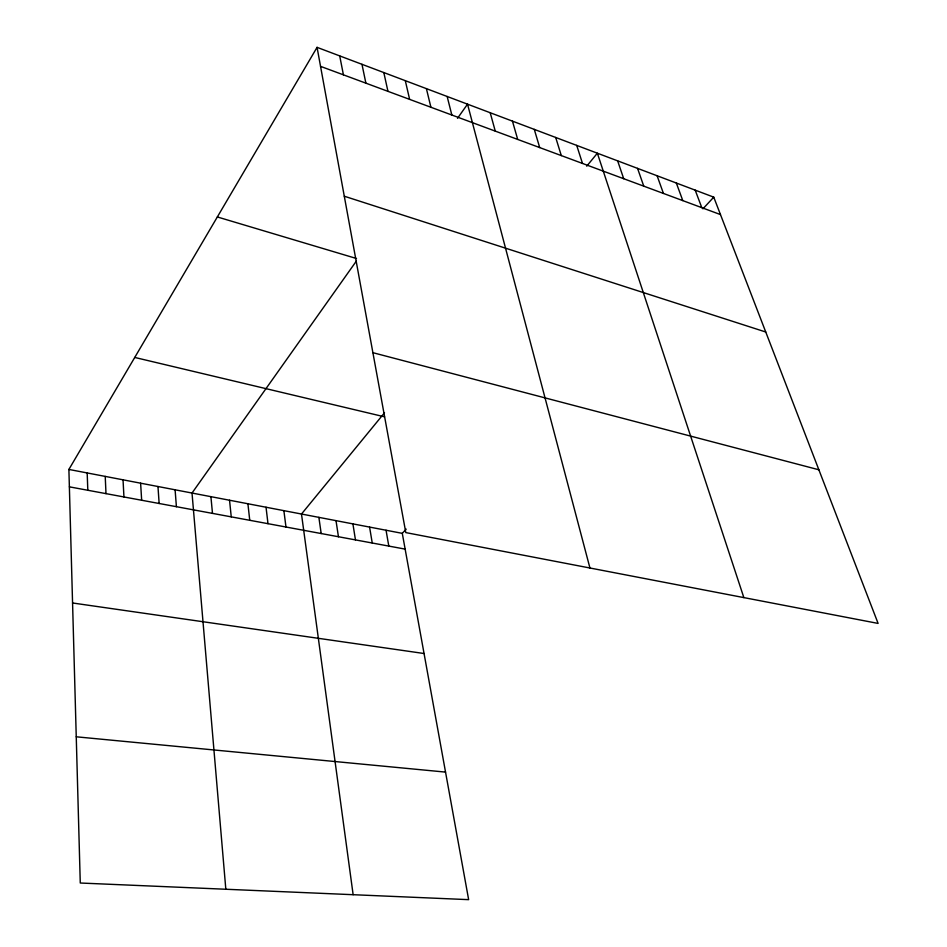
<?xml version="1.0" encoding="UTF-8"?>
<svg xmlns="http://www.w3.org/2000/svg" width="947" height="947" viewBox="0 0 947 947"><rect width="100%" height="100%" fill="white"/><g stroke="black" fill="none" stroke-linecap="round" stroke-linejoin="round"><path stroke-width="1.42" d="M406.204 529.124L402.286 533.35L468.647 899.65L80.27 883.018L68.894 469.44L317.067 47.35L713.754 197.154L878.106 623.422L405.801 532.593L317.067 47.35M356.285 261.183L192.016 493.044L225.824 889.257M457.484 118.339L467.534 104.17L589.934 567.999M384.494 412.809L301.489 514.032L353.136 894.702M586.726 166.175L597.368 153.201L743.857 597.604M702.923 208.825L713.754 197.154M76.245 736.802L445.54 772.101M72.564 602.979L424.055 653.513M69.38 486.841L405.15 549.118M68.894 469.44L402.286 533.35M134.746 357.445L384.553 416.834M372.893 352.686L818.871 469.783M217.348 216.958L356.51 258.519M344.294 196.218L765.744 332.006M320.548 66.361L720.466 214.578M695.193 190.146L701.798 207.653M676.324 183.02L682.799 200.61M657.111 175.763L663.445 193.448M637.556 168.377L643.759 186.145M617.645 160.86L623.706 178.711M576.723 145.4L582.488 163.44M555.7 137.469L561.299 155.58M534.274 129.372L539.707 147.578M512.445 121.133L517.701 139.422M490.203 112.729L495.269 131.112M447.15 96.476L451.837 115.013M426.399 88.639L430.909 107.26M405.304 80.673L409.625 99.364M383.819 72.564L387.95 91.338M361.967 64.301L365.885 83.158M339.713 55.909L343.418 74.837M386.045 530.237L388.803 546.088M369.59 527.088L372.242 543.01M352.911 523.88L355.456 539.897M336.007 520.649L338.446 536.748M318.867 517.358L321.187 533.54M283.875 510.646L285.97 527.005M266.024 507.225L267.989 523.679M247.913 503.757L249.748 520.294M229.541 500.229L231.246 516.861M210.909 496.666L212.483 513.381M175.1 489.8L176.402 506.692M157.971 486.509L159.143 503.484M140.618 483.183L141.659 500.241M123.039 479.809L123.939 496.962M105.224 476.4L105.993 493.624M87.183 472.944L87.811 490.25"/></g></svg>
